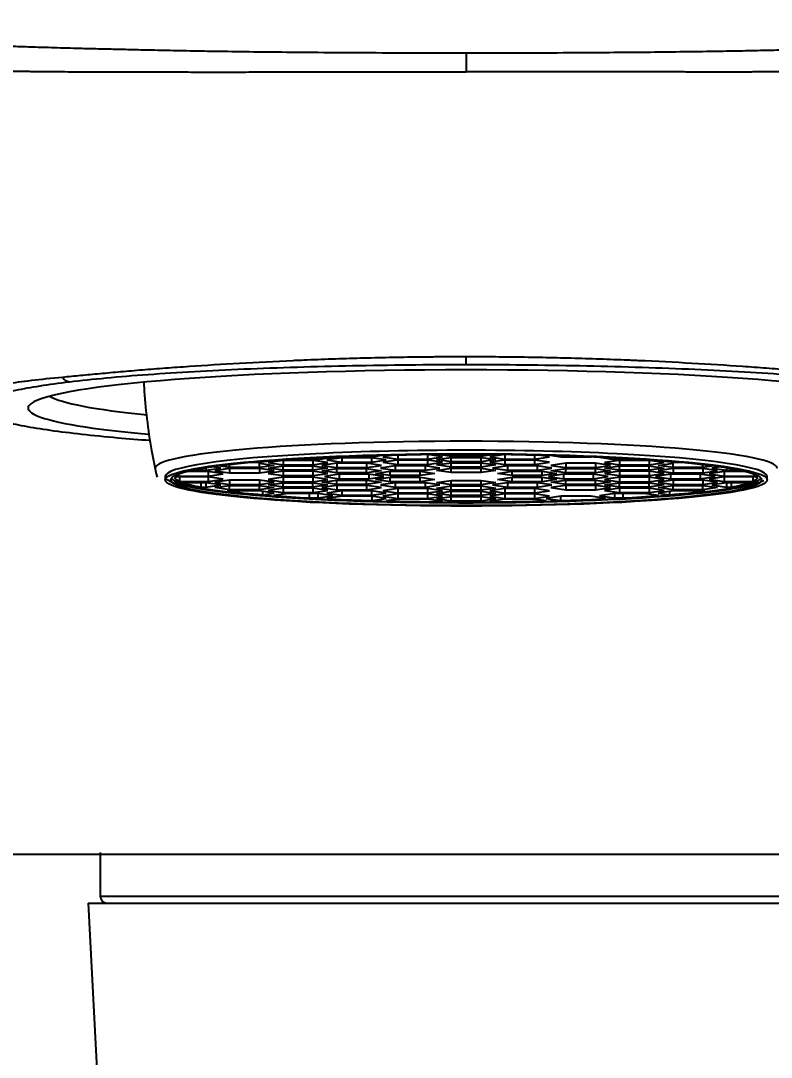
# Model space of a CAD drawing. Extents: x 1777 to 3131, y 3495 to 4487.
# Drawn here: x 2033.84 to 2055.68, y 3717.92 to 3748.1 of the extents above; entities that cross this region are included whole.
import ezdxf

# ---------------------------------------------------------------- set-up
doc = ezdxf.new("R2010")
doc.units = 0
doc.header["$LTSCALE"] = 30
doc.header["$MEASUREMENT"] = 0
doc.header["$PDMODE"] = 3
doc.header["$PDSIZE"] = -10
doc.layers.get('0').update_dxf_attribs({"linetype": 'CONTINUOUS'})
doc.layers.get('DEFPOINTS').update_dxf_attribs({"linetype": 'CONTINUOUS'})
doc.layers.add('\\M+5B3DF\\M+5B4E7\\M+5CFDF', color=3, linetype='CONTINUOUS', lineweight=9)
doc.styles.add('Daelim Dimension', font='NanumGothic.ttf')
doc.dimstyles.new('DEFAULT', dxfattribs={"dimscale": 2, "dimtxt": 2, "dimasz": 2, "dimexe": 0, "dimexo": 2, "dimgap": 1, "dimtad": 1, "dimdec": 1, "dimzin": 9, "dimdsep": 46, "dimtxsty": 'Daelim Dimension', "dimcen": 0.5, "dimclrd": 252, "dimclre": 252, "dimclrt": 3, "dimadec": 1, "dimazin": 0, "dimtfac": 1, "dimtdec": 1, "dimtix": 1, "dimtmove": 0, "dimatfit": 3, "dimfxl": 0, "dimtolj": 1, "dimtzin": 1, "dimlwd": 9, "dimlwe": 9, "dimarcsym": 0})

# ---------------------------------------------------------------- blocks, each defined once
blk = doc.blocks.new('*D35')
at = {"color": 5, "lineweight": 9, "ltscale": 0.5}
for p, q in [((2042.8, 3811.547), (1905.553, 3811.547)), ((1907.553, 3807.547), (1907.553, 3727.838)), ((2029.155, 3723.838), (1905.553, 3723.838))]:
    blk.add_line(p, q, dxfattribs=at)
at = {"color": 5, "ltscale": 0.5}
for points in [[(1906.886, 3807.547), (1908.219, 3807.547), (1907.553, 3811.547)], [(1906.886, 3727.838), (1908.219, 3727.838), (1907.553, 3723.838)]]:
    blk.add_solid(points, dxfattribs=at)
at = {"layer": 'DEFPOINTS', "color": 0, "ltscale": 0.5}
for p in [(2046.8, 3811.547), (1907.553, 3723.838), (2033.155, 3723.838)]:
    blk.add_point(p, dxfattribs=at)
at = {"color": 7, "ltscale": 0.5, "insert": (1900.109, 3767.693), "char_height": 10, "attachment_point": 5, "rotation": 90, "style": 'Daelim Dimension'}
blk.add_mtext('\\A1;89', dxfattribs=at)

msp = doc.modelspace()

# ---------------------------------------------------------------- linework, layer by layer
at = {"layer": '\\M+5B3DF\\M+5B4E7\\M+5CFDF', "color": 0, "lineweight": -3}
for p, q in [((2042.484, 3735.325), (2042.917, 3735.391)), ((2042.484, 3735.379), (2042.484, 3735.325)), ((2043.177, 3735.377), (2042.744, 3735.312)), ((2042.917, 3735.391), (2042.87, 3735.398)), ((2043.14, 3735.409), (2043.177, 3735.404)), ((2043.177, 3735.411), (2043.177, 3735.404)), ((2043.177, 3735.404), (2044.043, 3735.404)), ((2043.177, 3735.378), (2043.177, 3735.247)), ((2044.043, 3735.377), (2043.177, 3735.377)), ((2044.043, 3735.404), (2044.346, 3735.449)), ((2044.043, 3735.441), (2044.043, 3735.404)), ((2044.043, 3735.378), (2044.043, 3735.247)), ((2044.476, 3735.312), (2044.043, 3735.377)), ((2044.756, 3735.459), (2044.375, 3735.401)), ((2044.375, 3735.401), (2044.808, 3735.336)), ((2044.808, 3735.46), (2044.808, 3735.336)), ((2045.674, 3735.467), (2045.164, 3735.467)), ((2046.107, 3735.401), (2045.674, 3735.467)), ((2045.674, 3735.467), (2045.674, 3735.336)), ((2045.674, 3735.336), (2046.107, 3735.401)), ((2045.934, 3735.323), (2046.367, 3735.388)), ((2046.367, 3735.415), (2045.954, 3735.477)), ((2046.367, 3735.415), (2046.367, 3735.48)), ((2047.233, 3735.415), (2046.367, 3735.415)), ((2046.367, 3735.388), (2047.233, 3735.388)), ((2046.367, 3735.258), (2046.367, 3735.388)), ((2047.233, 3735.415), (2047.233, 3735.48)), ((2047.646, 3735.477), (2047.233, 3735.415)), ((2047.233, 3735.388), (2047.666, 3735.323)), ((2047.233, 3735.258), (2047.233, 3735.388)), ((2047.926, 3735.467), (2047.493, 3735.401)), ((2047.493, 3735.401), (2047.926, 3735.336)), ((2048.436, 3735.467), (2047.926, 3735.467)), ((2047.926, 3735.467), (2047.926, 3735.336)), ((2048.792, 3735.46), (2048.792, 3735.336)), ((2048.792, 3735.336), (2049.225, 3735.401)), ((2049.225, 3735.401), (2048.843, 3735.459)), ((2049.254, 3735.449), (2049.557, 3735.404)), ((2049.557, 3735.441), (2049.557, 3735.404)), ((2049.557, 3735.404), (2050.423, 3735.404)), ((2050.423, 3735.411), (2050.423, 3735.404)), ((2050.423, 3735.404), (2050.46, 3735.409)), ((2050.73, 3735.398), (2050.683, 3735.391)), ((2050.683, 3735.391), (2051.116, 3735.325)), ((2051.116, 3735.379), (2051.116, 3735.325)), ((2039.222, 3735.085), (2039.222, 3735.011)), ((2039.222, 3735.011), (2039.655, 3735.077)), ((2039.655, 3735.077), (2039.408, 3735.114)), ((2039.915, 3735.064), (2039.482, 3734.998)), ((2039.915, 3735.09), (2039.588, 3735.139)), ((2039.915, 3735.09), (2039.915, 3735.18)), ((2040.781, 3735.09), (2039.915, 3735.09)), ((2040.781, 3735.064), (2039.915, 3735.064)), ((2039.915, 3735.064), (2039.915, 3734.933)), ((2040.56, 3735.247), (2040.781, 3735.247)), ((2040.781, 3735.247), (2041.064, 3735.289)), ((2040.781, 3735.266), (2040.781, 3735.247)), ((2040.781, 3735.221), (2041.214, 3735.155)), ((2040.781, 3735.09), (2040.781, 3735.221)), ((2041.214, 3735.155), (2040.781, 3735.09)), ((2041.214, 3734.998), (2040.781, 3735.064)), ((2040.781, 3735.064), (2040.781, 3734.933)), ((2041.474, 3735.299), (2041.041, 3735.234)), ((2041.041, 3735.234), (2041.474, 3735.168)), ((2041.041, 3735.077), (2041.474, 3735.142)), ((2041.474, 3735.011), (2041.041, 3735.077)), ((2042.34, 3735.299), (2041.474, 3735.299)), ((2041.474, 3735.299), (2041.474, 3735.168)), ((2041.474, 3735.168), (2042.34, 3735.168)), ((2041.474, 3735.142), (2042.34, 3735.142)), ((2041.474, 3735.011), (2041.474, 3735.142)), ((2041.6, 3735.328), (2041.618, 3735.325)), ((2041.618, 3735.329), (2041.618, 3735.325)), ((2041.618, 3735.325), (2042.484, 3735.325)), ((2042.773, 3735.234), (2042.34, 3735.299)), ((2042.34, 3735.299), (2042.34, 3735.168)), ((2042.34, 3735.168), (2042.773, 3735.234)), ((2042.34, 3735.142), (2042.773, 3735.077)), ((2042.34, 3735.011), (2042.34, 3735.142)), ((2042.773, 3735.077), (2042.34, 3735.011)), ((2043.033, 3735.221), (2042.6, 3735.155)), ((2042.6, 3735.155), (2043.033, 3735.09)), ((2042.6, 3734.998), (2043.033, 3735.064)), ((2042.744, 3735.312), (2043.177, 3735.247)), ((2043.033, 3735.221), (2043.033, 3735.09)), ((2043.899, 3735.221), (2043.033, 3735.221)), ((2043.033, 3735.09), (2043.899, 3735.09)), ((2043.033, 3735.064), (2043.899, 3735.064)), ((2043.033, 3734.933), (2043.033, 3735.064)), ((2043.177, 3735.247), (2044.043, 3735.247)), ((2043.899, 3735.221), (2043.899, 3735.09)), ((2044.332, 3735.155), (2043.899, 3735.221)), ((2043.899, 3735.09), (2044.332, 3735.155)), ((2043.899, 3735.064), (2044.332, 3734.998)), ((2043.899, 3734.933), (2043.899, 3735.064)), ((2044.043, 3735.247), (2044.476, 3735.312)), ((2044.736, 3735.142), (2044.303, 3735.077)), ((2044.303, 3735.077), (2044.736, 3735.011)), ((2044.808, 3735.31), (2044.375, 3735.245)), ((2044.375, 3735.245), (2044.808, 3735.179)), ((2044.736, 3735.142), (2044.736, 3735.011)), ((2045.602, 3735.142), (2044.736, 3735.142)), ((2044.808, 3735.336), (2045.674, 3735.336)), ((2045.674, 3735.31), (2044.808, 3735.31)), ((2044.808, 3735.31), (2044.808, 3735.179)), ((2044.808, 3735.179), (2045.674, 3735.179)), ((2046.035, 3735.077), (2045.602, 3735.142)), ((2045.602, 3735.142), (2045.602, 3735.011)), ((2045.602, 3735.011), (2046.035, 3735.077)), ((2046.107, 3735.245), (2045.674, 3735.31)), ((2045.674, 3735.31), (2045.674, 3735.179)), ((2045.674, 3735.179), (2046.107, 3735.245)), ((2046.367, 3735.258), (2045.934, 3735.323)), ((2045.934, 3735.166), (2046.367, 3735.231)), ((2046.367, 3735.101), (2045.934, 3735.166)), ((2045.934, 3735.009), (2046.367, 3735.075)), ((2047.233, 3735.258), (2046.367, 3735.258)), ((2046.367, 3735.101), (2046.367, 3735.232)), ((2046.367, 3735.231), (2047.233, 3735.231)), ((2047.233, 3735.101), (2046.367, 3735.101)), ((2046.367, 3735.075), (2047.233, 3735.075)), ((2046.367, 3734.944), (2046.367, 3735.075)), ((2047.666, 3735.323), (2047.233, 3735.258)), ((2047.233, 3735.101), (2047.233, 3735.232)), ((2047.233, 3735.231), (2047.666, 3735.166)), ((2047.666, 3735.166), (2047.233, 3735.101)), ((2047.233, 3735.075), (2047.666, 3735.009)), ((2047.233, 3734.944), (2047.233, 3735.075)), ((2047.926, 3735.31), (2047.493, 3735.245)), ((2047.493, 3735.245), (2047.926, 3735.179)), ((2047.998, 3735.142), (2047.565, 3735.077)), ((2047.565, 3735.077), (2047.998, 3735.011)), ((2047.926, 3735.336), (2048.792, 3735.336)), ((2048.792, 3735.31), (2047.926, 3735.31)), ((2047.926, 3735.31), (2047.926, 3735.179)), ((2047.926, 3735.179), (2048.792, 3735.179)), ((2048.864, 3735.142), (2047.998, 3735.142)), ((2047.998, 3735.142), (2047.998, 3735.011)), ((2049.225, 3735.245), (2048.792, 3735.31)), ((2048.792, 3735.31), (2048.792, 3735.179)), ((2048.792, 3735.179), (2049.225, 3735.245)), ((2049.297, 3735.077), (2048.864, 3735.142)), ((2048.864, 3735.142), (2048.864, 3735.011)), ((2048.864, 3735.011), (2049.297, 3735.077)), ((2049.701, 3735.221), (2049.268, 3735.155)), ((2049.268, 3735.155), (2049.701, 3735.09)), ((2049.268, 3734.998), (2049.701, 3735.064)), ((2050.567, 3735.221), (2049.701, 3735.221)), ((2049.701, 3735.221), (2049.701, 3735.09)), ((2049.701, 3735.09), (2050.567, 3735.09)), ((2049.701, 3735.064), (2050.567, 3735.064)), ((2049.701, 3734.933), (2049.701, 3735.064)), ((2051, 3735.155), (2050.567, 3735.221)), ((2050.567, 3735.221), (2050.567, 3735.09)), ((2050.567, 3735.09), (2051, 3735.155)), ((2050.567, 3735.064), (2051, 3734.998)), ((2050.567, 3734.933), (2050.567, 3735.064)), ((2051.26, 3735.299), (2050.827, 3735.234)), ((2050.827, 3735.234), (2051.26, 3735.168)), ((2050.827, 3735.077), (2051.26, 3735.142)), ((2051.26, 3735.011), (2050.827, 3735.077)), ((2051.116, 3735.325), (2051.982, 3735.325)), ((2051.26, 3735.299), (2051.26, 3735.168)), ((2052.126, 3735.299), (2051.26, 3735.299)), ((2051.26, 3735.168), (2052.126, 3735.168)), ((2051.26, 3735.142), (2052.126, 3735.142)), ((2051.26, 3735.011), (2051.26, 3735.142)), ((2051.982, 3735.329), (2051.982, 3735.325)), ((2051.982, 3735.325), (2052, 3735.328)), ((2052.126, 3735.299), (2052.126, 3735.168)), ((2052.559, 3735.234), (2052.126, 3735.299)), ((2052.126, 3735.168), (2052.559, 3735.234)), ((2052.126, 3735.142), (2052.559, 3735.077)), ((2052.126, 3735.011), (2052.126, 3735.142)), ((2052.559, 3735.077), (2052.126, 3735.011)), ((2052.386, 3735.155), (2052.819, 3735.221)), ((2052.819, 3735.09), (2052.386, 3735.155)), ((2052.819, 3735.064), (2052.386, 3734.998)), ((2052.536, 3735.289), (2052.819, 3735.247)), ((2052.819, 3735.266), (2052.819, 3735.247)), ((2052.819, 3735.247), (2053.04, 3735.247)), ((2052.819, 3735.09), (2052.819, 3735.221)), ((2053.685, 3735.09), (2052.819, 3735.09)), ((2053.685, 3735.064), (2052.819, 3735.064)), ((2052.819, 3735.064), (2052.819, 3734.933)), ((2053.685, 3735.09), (2053.685, 3735.18)), ((2054.012, 3735.139), (2053.685, 3735.09)), ((2054.118, 3734.998), (2053.685, 3735.064)), ((2053.685, 3735.064), (2053.685, 3734.933)), ((2054.192, 3735.114), (2053.945, 3735.077)), ((2053.945, 3735.077), (2054.378, 3735.011)), ((2054.378, 3735.085), (2054.378, 3735.011)), ((2038.04, 3734.831), (2038.04, 3734.731)), ((2038.428, 3734.817), (2038.307, 3734.799)), ((2038.326, 3734.859), (2038.428, 3734.844)), ((2038.428, 3734.903), (2038.428, 3734.844)), ((2038.428, 3734.844), (2039.294, 3734.844)), ((2039.294, 3734.817), (2038.428, 3734.817)), ((2038.462, 3734.687), (2038.462, 3734.818)), ((2039.294, 3734.974), (2038.666, 3734.974)), ((2038.825, 3735.011), (2039.222, 3735.011)), ((2039.727, 3734.909), (2039.294, 3734.974)), ((2039.294, 3734.974), (2039.294, 3734.844)), ((2039.294, 3734.844), (2039.727, 3734.909)), ((2039.294, 3734.818), (2039.294, 3734.687)), ((2039.727, 3734.752), (2039.294, 3734.817)), ((2039.482, 3734.998), (2039.915, 3734.933)), ((2039.915, 3734.933), (2040.781, 3734.933)), ((2040.781, 3734.933), (2041.214, 3734.998)), ((2041.474, 3734.985), (2041.041, 3734.92)), ((2041.041, 3734.92), (2041.474, 3734.855)), ((2041.474, 3734.807), (2041.041, 3734.741)), ((2042.34, 3735.011), (2041.474, 3735.011)), ((2042.34, 3734.985), (2041.474, 3734.985)), ((2041.474, 3734.985), (2041.474, 3734.855)), ((2041.474, 3734.855), (2042.34, 3734.855)), ((2042.34, 3734.807), (2041.474, 3734.807)), ((2041.474, 3734.807), (2041.474, 3734.676)), ((2042.773, 3734.92), (2042.34, 3734.985)), ((2042.34, 3734.985), (2042.34, 3734.855)), ((2042.34, 3734.855), (2042.773, 3734.92)), ((2042.773, 3734.741), (2042.34, 3734.807)), ((2042.34, 3734.807), (2042.34, 3734.676)), ((2043.033, 3734.933), (2042.6, 3734.998)), ((2043.105, 3734.896), (2042.672, 3734.831)), ((2042.672, 3734.831), (2043.105, 3734.765)), ((2043.899, 3734.933), (2043.033, 3734.933)), ((2043.971, 3734.896), (2043.105, 3734.896)), ((2043.105, 3734.896), (2043.105, 3734.765)), ((2043.105, 3734.765), (2043.971, 3734.765)), ((2044.332, 3734.998), (2043.899, 3734.933)), ((2044.404, 3734.831), (2043.971, 3734.896)), ((2043.971, 3734.896), (2043.971, 3734.765)), ((2043.971, 3734.765), (2044.404, 3734.831)), ((2044.158, 3734.92), (2044.591, 3734.985)), ((2044.591, 3734.855), (2044.158, 3734.92)), ((2044.158, 3734.741), (2044.591, 3734.807)), ((2044.591, 3734.985), (2045.458, 3734.985)), ((2044.591, 3734.855), (2044.591, 3734.985)), ((2045.458, 3734.855), (2044.591, 3734.855)), ((2044.591, 3734.807), (2045.458, 3734.807)), ((2044.591, 3734.676), (2044.591, 3734.807)), ((2044.736, 3735.011), (2045.602, 3735.011)), ((2045.458, 3734.985), (2045.891, 3734.92)), ((2045.458, 3734.855), (2045.458, 3734.985)), ((2045.891, 3734.92), (2045.458, 3734.855)), ((2045.458, 3734.807), (2045.891, 3734.741)), ((2045.458, 3734.676), (2045.458, 3734.807)), ((2046.367, 3734.944), (2045.934, 3735.009)), ((2047.233, 3734.944), (2046.367, 3734.944)), ((2047.666, 3735.009), (2047.233, 3734.944)), ((2047.709, 3734.92), (2048.142, 3734.985)), ((2048.142, 3734.855), (2047.709, 3734.92)), ((2047.709, 3734.741), (2048.142, 3734.807)), ((2047.998, 3735.011), (2048.864, 3735.011)), ((2048.142, 3734.855), (2048.142, 3734.985)), ((2048.142, 3734.985), (2049.008, 3734.985)), ((2049.008, 3734.855), (2048.142, 3734.855)), ((2048.142, 3734.676), (2048.142, 3734.807)), ((2048.142, 3734.807), (2049.008, 3734.807)), ((2049.008, 3734.855), (2049.008, 3734.985)), ((2049.008, 3734.985), (2049.441, 3734.92)), ((2049.441, 3734.92), (2049.008, 3734.855)), ((2049.008, 3734.676), (2049.008, 3734.807)), ((2049.008, 3734.807), (2049.441, 3734.741)), ((2049.629, 3734.896), (2049.196, 3734.831)), ((2049.196, 3734.831), (2049.629, 3734.765)), ((2049.701, 3734.933), (2049.268, 3734.998)), ((2050.495, 3734.896), (2049.629, 3734.896)), ((2049.629, 3734.896), (2049.629, 3734.765)), ((2049.629, 3734.765), (2050.495, 3734.765)), ((2050.567, 3734.933), (2049.701, 3734.933)), ((2050.928, 3734.831), (2050.495, 3734.896)), ((2050.495, 3734.896), (2050.495, 3734.765)), ((2050.495, 3734.765), (2050.928, 3734.831)), ((2051, 3734.998), (2050.567, 3734.933)), ((2051.26, 3734.985), (2050.827, 3734.92)), ((2050.827, 3734.92), (2051.26, 3734.855)), ((2051.26, 3734.807), (2050.827, 3734.741)), ((2052.126, 3735.011), (2051.26, 3735.011)), ((2052.126, 3734.985), (2051.26, 3734.985)), ((2051.26, 3734.985), (2051.26, 3734.855)), ((2051.26, 3734.855), (2052.126, 3734.855)), ((2051.26, 3734.807), (2051.26, 3734.676)), ((2052.126, 3734.807), (2051.26, 3734.807)), ((2052.559, 3734.92), (2052.126, 3734.985)), ((2052.126, 3734.985), (2052.126, 3734.855)), ((2052.126, 3734.855), (2052.559, 3734.92)), ((2052.126, 3734.807), (2052.126, 3734.676)), ((2052.559, 3734.741), (2052.126, 3734.807)), ((2052.747, 3734.896), (2052.314, 3734.831)), ((2052.314, 3734.831), (2052.747, 3734.765)), ((2052.386, 3734.998), (2052.819, 3734.933)), ((2053.613, 3734.896), (2052.747, 3734.896)), ((2052.747, 3734.896), (2052.747, 3734.765)), ((2052.747, 3734.765), (2053.613, 3734.765)), ((2052.819, 3734.933), (2053.685, 3734.933)), ((2054.046, 3734.831), (2053.613, 3734.896)), ((2053.613, 3734.896), (2053.613, 3734.765)), ((2053.613, 3734.765), (2054.046, 3734.831)), ((2053.685, 3734.933), (2054.118, 3734.998)), ((2054.305, 3734.974), (2053.872, 3734.909)), ((2053.872, 3734.909), (2054.305, 3734.844)), ((2054.305, 3734.817), (2053.872, 3734.752)), ((2054.934, 3734.974), (2054.305, 3734.974)), ((2054.305, 3734.974), (2054.305, 3734.844)), ((2054.305, 3734.844), (2055.171, 3734.844)), ((2054.305, 3734.818), (2054.305, 3734.687)), ((2055.171, 3734.817), (2054.305, 3734.817)), ((2054.378, 3735.011), (2054.775, 3735.011)), ((2055.138, 3734.818), (2055.138, 3734.687)), ((2055.171, 3734.903), (2055.171, 3734.844)), ((2055.171, 3734.844), (2055.273, 3734.859)), ((2055.292, 3734.799), (2055.171, 3734.817)), ((2055.559, 3734.731), (2055.559, 3734.831)), ((2038.462, 3734.687), (2039.294, 3734.687)), ((2039.222, 3734.65), (2038.557, 3734.65)), ((2039.088, 3734.519), (2039.088, 3734.65)), ((2039.088, 3734.519), (2039.222, 3734.519)), ((2039.655, 3734.584), (2039.222, 3734.65)), ((2039.222, 3734.65), (2039.222, 3734.519)), ((2039.222, 3734.519), (2039.655, 3734.584)), ((2039.294, 3734.687), (2039.727, 3734.752)), ((2039.915, 3734.728), (2039.482, 3734.663)), ((2039.482, 3734.663), (2039.915, 3734.597)), ((2039.482, 3734.506), (2039.915, 3734.571)), ((2039.915, 3734.441), (2039.482, 3734.506)), ((2040.781, 3734.728), (2039.915, 3734.728)), ((2039.915, 3734.728), (2039.915, 3734.597)), ((2039.915, 3734.597), (2040.781, 3734.597)), ((2039.915, 3734.441), (2039.915, 3734.571)), ((2039.915, 3734.571), (2040.781, 3734.571)), ((2041.214, 3734.663), (2040.781, 3734.728)), ((2040.781, 3734.728), (2040.781, 3734.597)), ((2040.781, 3734.597), (2041.214, 3734.663)), ((2040.781, 3734.441), (2040.781, 3734.571)), ((2040.781, 3734.571), (2041.214, 3734.506)), ((2041.214, 3734.506), (2040.781, 3734.441)), ((2041.041, 3734.741), (2041.474, 3734.676)), ((2041.041, 3734.584), (2041.474, 3734.65)), ((2041.474, 3734.519), (2041.041, 3734.584)), ((2041.474, 3734.493), (2041.041, 3734.427)), ((2041.474, 3734.676), (2042.34, 3734.676)), ((2041.474, 3734.65), (2042.34, 3734.65)), ((2041.474, 3734.519), (2041.474, 3734.65)), ((2042.34, 3734.519), (2041.474, 3734.519)), ((2042.34, 3734.493), (2041.474, 3734.493)), ((2041.474, 3734.493), (2041.474, 3734.362)), ((2042.34, 3734.676), (2042.773, 3734.741)), ((2042.34, 3734.65), (2042.773, 3734.584)), ((2042.34, 3734.519), (2042.34, 3734.65)), ((2042.773, 3734.584), (2042.34, 3734.519)), ((2042.773, 3734.427), (2042.34, 3734.493)), ((2042.34, 3734.493), (2042.34, 3734.362)), ((2042.6, 3734.663), (2043.033, 3734.728)), ((2043.033, 3734.597), (2042.6, 3734.663)), ((2043.033, 3734.571), (2042.6, 3734.506)), ((2042.6, 3734.506), (2043.033, 3734.441)), ((2043.033, 3734.597), (2043.033, 3734.728)), ((2043.033, 3734.728), (2043.899, 3734.728)), ((2043.899, 3734.597), (2043.033, 3734.597)), ((2043.899, 3734.571), (2043.033, 3734.571)), ((2043.033, 3734.571), (2043.033, 3734.441)), ((2043.899, 3734.597), (2043.899, 3734.728)), ((2043.899, 3734.728), (2044.332, 3734.663)), ((2044.332, 3734.663), (2043.899, 3734.597)), ((2044.332, 3734.506), (2043.899, 3734.571)), ((2043.899, 3734.571), (2043.899, 3734.441)), ((2043.899, 3734.441), (2044.332, 3734.506)), ((2044.591, 3734.676), (2044.158, 3734.741)), ((2044.736, 3734.65), (2044.303, 3734.584)), ((2044.303, 3734.584), (2044.736, 3734.519)), ((2044.808, 3734.482), (2044.375, 3734.417)), ((2045.458, 3734.676), (2044.591, 3734.676)), ((2045.602, 3734.65), (2044.736, 3734.65)), ((2044.736, 3734.65), (2044.736, 3734.519)), ((2044.736, 3734.519), (2045.602, 3734.519)), ((2045.674, 3734.482), (2044.808, 3734.482)), ((2044.808, 3734.482), (2044.808, 3734.351)), ((2045.891, 3734.741), (2045.458, 3734.676)), ((2046.035, 3734.584), (2045.602, 3734.65)), ((2045.602, 3734.65), (2045.602, 3734.519)), ((2045.602, 3734.519), (2046.035, 3734.584)), ((2046.107, 3734.417), (2045.674, 3734.482)), ((2045.674, 3734.482), (2045.674, 3734.351)), ((2045.934, 3734.652), (2046.367, 3734.717)), ((2046.367, 3734.587), (2045.934, 3734.652)), ((2045.934, 3734.495), (2046.367, 3734.56)), ((2046.367, 3734.43), (2045.934, 3734.495)), ((2046.367, 3734.587), (2046.367, 3734.717)), ((2046.367, 3734.717), (2047.233, 3734.717)), ((2047.233, 3734.587), (2046.367, 3734.587)), ((2046.367, 3734.43), (2046.367, 3734.56)), ((2046.367, 3734.56), (2047.233, 3734.56)), ((2047.233, 3734.587), (2047.233, 3734.717)), ((2047.233, 3734.717), (2047.666, 3734.652)), ((2047.666, 3734.652), (2047.233, 3734.587)), ((2047.233, 3734.43), (2047.233, 3734.56)), ((2047.233, 3734.56), (2047.666, 3734.495)), ((2047.666, 3734.495), (2047.233, 3734.43)), ((2047.926, 3734.482), (2047.493, 3734.417)), ((2047.998, 3734.65), (2047.565, 3734.584)), ((2047.565, 3734.584), (2047.998, 3734.519)), ((2048.142, 3734.676), (2047.709, 3734.741)), ((2048.792, 3734.482), (2047.926, 3734.482)), ((2047.926, 3734.482), (2047.926, 3734.351)), ((2048.864, 3734.65), (2047.998, 3734.65)), ((2047.998, 3734.65), (2047.998, 3734.519)), ((2047.998, 3734.519), (2048.864, 3734.519)), ((2049.008, 3734.676), (2048.142, 3734.676)), ((2049.225, 3734.417), (2048.792, 3734.482)), ((2048.792, 3734.482), (2048.792, 3734.351)), ((2049.297, 3734.584), (2048.864, 3734.65)), ((2048.864, 3734.65), (2048.864, 3734.519)), ((2048.864, 3734.519), (2049.297, 3734.584)), ((2049.441, 3734.741), (2049.008, 3734.676)), ((2049.268, 3734.663), (2049.701, 3734.728)), ((2049.701, 3734.597), (2049.268, 3734.663)), ((2049.701, 3734.571), (2049.268, 3734.506)), ((2049.268, 3734.506), (2049.701, 3734.441)), ((2049.701, 3734.597), (2049.701, 3734.728)), ((2049.701, 3734.728), (2050.567, 3734.728)), ((2050.567, 3734.597), (2049.701, 3734.597)), ((2050.567, 3734.571), (2049.701, 3734.571)), ((2049.701, 3734.571), (2049.701, 3734.441)), ((2050.567, 3734.597), (2050.567, 3734.728)), ((2050.567, 3734.728), (2051, 3734.663)), ((2051, 3734.663), (2050.567, 3734.597)), ((2051, 3734.506), (2050.567, 3734.571)), ((2050.567, 3734.571), (2050.567, 3734.441)), ((2050.567, 3734.441), (2051, 3734.506)), ((2050.827, 3734.741), (2051.26, 3734.676)), ((2050.827, 3734.584), (2051.26, 3734.65)), ((2051.26, 3734.519), (2050.827, 3734.584)), ((2051.26, 3734.493), (2050.827, 3734.427)), ((2051.26, 3734.676), (2052.126, 3734.676)), ((2051.26, 3734.519), (2051.26, 3734.65)), ((2051.26, 3734.65), (2052.126, 3734.65)), ((2052.126, 3734.519), (2051.26, 3734.519)), ((2052.126, 3734.493), (2051.26, 3734.493)), ((2051.26, 3734.493), (2051.26, 3734.362)), ((2052.126, 3734.676), (2052.559, 3734.741)), ((2052.126, 3734.519), (2052.126, 3734.65)), ((2052.126, 3734.65), (2052.559, 3734.584)), ((2052.559, 3734.584), (2052.126, 3734.519)), ((2052.559, 3734.427), (2052.126, 3734.493)), ((2052.126, 3734.493), (2052.126, 3734.362)), ((2052.819, 3734.728), (2052.386, 3734.663)), ((2052.386, 3734.663), (2052.819, 3734.597)), ((2052.386, 3734.506), (2052.819, 3734.571)), ((2052.819, 3734.441), (2052.386, 3734.506)), ((2053.685, 3734.728), (2052.819, 3734.728)), ((2052.819, 3734.728), (2052.819, 3734.597)), ((2052.819, 3734.597), (2053.685, 3734.597)), ((2052.819, 3734.441), (2052.819, 3734.571)), ((2052.819, 3734.571), (2053.685, 3734.571)), ((2054.118, 3734.663), (2053.685, 3734.728)), ((2053.685, 3734.728), (2053.685, 3734.597)), ((2053.685, 3734.597), (2054.118, 3734.663)), ((2053.685, 3734.441), (2053.685, 3734.571)), ((2053.685, 3734.571), (2054.118, 3734.506)), ((2054.118, 3734.506), (2053.685, 3734.441)), ((2053.872, 3734.752), (2054.305, 3734.687)), ((2054.378, 3734.65), (2053.945, 3734.584)), ((2053.945, 3734.584), (2054.378, 3734.519)), ((2054.305, 3734.687), (2055.138, 3734.687)), ((2054.378, 3734.65), (2054.378, 3734.519)), ((2055.043, 3734.65), (2054.378, 3734.65)), ((2054.378, 3734.519), (2054.511, 3734.519)), ((2054.511, 3734.65), (2054.511, 3734.519)), ((2039.915, 3734.414), (2039.848, 3734.404)), ((2040.781, 3734.441), (2039.915, 3734.441)), ((2040.781, 3734.414), (2039.915, 3734.414)), ((2041.214, 3734.349), (2040.781, 3734.414)), ((2040.881, 3734.299), (2040.881, 3734.399)), ((2040.881, 3734.299), (2041.214, 3734.349)), ((2041.041, 3734.427), (2041.474, 3734.362)), ((2041.618, 3734.336), (2041.202, 3734.273)), ((2041.474, 3734.362), (2042.34, 3734.362)), ((2042.484, 3734.336), (2041.618, 3734.336)), ((2042.243, 3734.205), (2042.243, 3734.336)), ((2042.243, 3734.205), (2042.484, 3734.205)), ((2042.34, 3734.362), (2042.773, 3734.427)), ((2042.917, 3734.271), (2042.484, 3734.336)), ((2042.484, 3734.336), (2042.484, 3734.205)), ((2042.484, 3734.205), (2042.917, 3734.271)), ((2043.177, 3734.414), (2042.744, 3734.349)), ((2042.744, 3734.349), (2043.177, 3734.284)), ((2043.177, 3734.258), (2042.744, 3734.192)), ((2042.744, 3734.192), (2042.865, 3734.174)), ((2042.865, 3734.21), (2042.865, 3734.174)), ((2043.033, 3734.441), (2043.899, 3734.441)), ((2044.043, 3734.414), (2043.177, 3734.414)), ((2043.177, 3734.414), (2043.177, 3734.284)), ((2043.177, 3734.284), (2044.043, 3734.284)), ((2044.043, 3734.258), (2043.177, 3734.258)), ((2044.476, 3734.349), (2044.043, 3734.414)), ((2044.043, 3734.414), (2044.043, 3734.284)), ((2044.043, 3734.284), (2044.476, 3734.349)), ((2044.476, 3734.192), (2044.043, 3734.258)), ((2044.06, 3734.129), (2044.06, 3734.255)), ((2044.06, 3734.129), (2044.476, 3734.192)), ((2044.375, 3734.417), (2044.808, 3734.351)), ((2044.808, 3734.325), (2044.375, 3734.26)), ((2044.375, 3734.26), (2044.808, 3734.194)), ((2044.808, 3734.168), (2044.475, 3734.118)), ((2044.808, 3734.351), (2045.674, 3734.351)), ((2045.674, 3734.325), (2044.808, 3734.325)), ((2044.808, 3734.325), (2044.808, 3734.194)), ((2044.808, 3734.194), (2045.674, 3734.194)), ((2045.674, 3734.168), (2044.808, 3734.168)), ((2045.674, 3734.351), (2046.107, 3734.417)), ((2046.107, 3734.26), (2045.674, 3734.325)), ((2045.674, 3734.325), (2045.674, 3734.194)), ((2045.674, 3734.194), (2046.107, 3734.26)), ((2046.107, 3734.103), (2045.674, 3734.168)), ((2045.934, 3734.338), (2046.367, 3734.403)), ((2046.367, 3734.273), (2045.934, 3734.338)), ((2045.934, 3734.181), (2046.367, 3734.247)), ((2046.367, 3734.116), (2045.934, 3734.181)), ((2047.233, 3734.43), (2046.367, 3734.43)), ((2046.367, 3734.273), (2046.367, 3734.404)), ((2046.367, 3734.403), (2047.233, 3734.403)), ((2047.233, 3734.273), (2046.367, 3734.273)), ((2046.367, 3734.247), (2047.233, 3734.247)), ((2046.367, 3734.116), (2046.367, 3734.247)), ((2047.233, 3734.273), (2047.233, 3734.404)), ((2047.233, 3734.403), (2047.666, 3734.338)), ((2047.666, 3734.338), (2047.233, 3734.273)), ((2047.233, 3734.247), (2047.666, 3734.181)), ((2047.233, 3734.116), (2047.233, 3734.247)), ((2047.666, 3734.181), (2047.233, 3734.116)), ((2047.493, 3734.417), (2047.926, 3734.351)), ((2047.926, 3734.325), (2047.493, 3734.26)), ((2047.493, 3734.26), (2047.926, 3734.194)), ((2047.926, 3734.168), (2047.493, 3734.103)), ((2047.926, 3734.351), (2048.792, 3734.351)), ((2047.926, 3734.325), (2047.926, 3734.194)), ((2048.792, 3734.325), (2047.926, 3734.325)), ((2047.926, 3734.194), (2048.792, 3734.194)), ((2048.792, 3734.168), (2047.926, 3734.168)), ((2048.792, 3734.351), (2049.225, 3734.417)), ((2048.792, 3734.325), (2048.792, 3734.194)), ((2049.225, 3734.26), (2048.792, 3734.325)), ((2048.792, 3734.194), (2049.225, 3734.26)), ((2049.124, 3734.118), (2048.792, 3734.168)), ((2049.557, 3734.258), (2049.124, 3734.192)), ((2049.124, 3734.192), (2049.54, 3734.129)), ((2049.54, 3734.255), (2049.54, 3734.129)), ((2050.423, 3734.258), (2049.557, 3734.258)), ((2049.701, 3734.441), (2050.567, 3734.441)), ((2050.856, 3734.192), (2050.423, 3734.258)), ((2051.116, 3734.336), (2050.683, 3734.271)), ((2050.683, 3734.271), (2051.116, 3734.205)), ((2050.735, 3734.174), (2050.735, 3734.21)), ((2050.735, 3734.174), (2050.856, 3734.192)), ((2050.827, 3734.427), (2051.26, 3734.362)), ((2051.982, 3734.336), (2051.116, 3734.336)), ((2051.116, 3734.336), (2051.116, 3734.205)), ((2051.116, 3734.205), (2051.357, 3734.205)), ((2051.26, 3734.362), (2052.126, 3734.362)), ((2051.357, 3734.336), (2051.357, 3734.205)), ((2052.398, 3734.273), (2051.982, 3734.336)), ((2052.126, 3734.362), (2052.559, 3734.427)), ((2052.819, 3734.414), (2052.386, 3734.349)), ((2052.386, 3734.349), (2052.718, 3734.299)), ((2052.718, 3734.399), (2052.718, 3734.299)), ((2053.685, 3734.441), (2052.819, 3734.441)), ((2053.685, 3734.414), (2052.819, 3734.414)), ((2053.752, 3734.404), (2053.685, 3734.414)), ((2046.04, 3734.093), (2046.04, 3734.113)), ((2046.04, 3734.093), (2046.107, 3734.103)), ((2047.233, 3734.116), (2046.367, 3734.116)), ((2047.493, 3734.103), (2047.56, 3734.093)), ((2047.56, 3734.113), (2047.56, 3734.093)), ((2036.15, 3723.885), (2036.15, 3722.608)), ((2035.8, 3722.408), (2057.8, 3722.408)), ((2035.8, 3722.408), (2037.347, 3692.882)), ((2036.15, 3722.608), (2057.45, 3722.608)), ((2036.35, 3722.408), (2057.25, 3722.408))]:
    msp.add_line(p, q, dxfattribs=at)
msp.add_arc((2036.35, 3722.608), 0.2, 180, 270, dxfattribs=at)
for centre, major_axis, ratio, start_param, end_param in [((2046.8, 3738.381), (0, -0.3), 0.00004, 0.087266, 1.378093), ((2046.8, 3736.823), (-12.75, 0), 0.087156, 4.712389, 6.168124), ((2046.8, 3736.823), (-12.75, 0), 0.087156, 3.256457, 4.712389), ((2046.8, 3736.823), (-12.75, 0), 0.087156, 6.168125, 6.283185), ((2046.8, 3737.321), (12.25, 0), 0.087156, 3.286106, 3.852673), ((2046.8, 3736.823), (-12.75, 0), 0.087156, 0, 0.204105), ((2046.8, 3736.823), (-12.75, 0), 0.087156, 0.204105, 0.758106), ((2046.8, 3735.067), (-9.053, 0), 0.087156, 3.141691, 6.283185), ((2046.8, 3734.831), (-8.759, 0), 0.087156, 3.141592, 6.283185), ((2046.8, 3735.067), (-9.053, 0), 0.087156, 0, 0.018751), ((2046.8, 3734.831), (-8.759, 0), 0.087156, 0, 2.992662), ((2046.8, 3734.831), (8.6, 0), 0.087156, 3.208156, 6.216624), ((2046.8, 3734.831), (-8.5, 0), 0.087156, 0.04228, 0.195358), ((2046.8, 3734.831), (-8.5, 0), 0.087156, 2.946235, 3.099312), ((2046.8, 3734.831), (-8.5, 0), 0.087156, 0.24661, 0.434094), ((2046.8, 3734.831), (-8.5, 0), 0.087156, 2.707499, 2.894983), ((2046.8, 3734.831), (-8.5, 0), 0.087156, 0.613104, 0.800588), ((2046.8, 3734.831), (-8.5, 0), 0.087156, 0.85184, 1.004917), ((2046.8, 3734.831), (-8.5, 0), 0.087156, 1.089478, 1.242555), ((2046.8, 3734.831), (-8.5, 0), 0.087156, 1.899037, 2.052115), ((2046.8, 3734.831), (-8.5, 0), 0.087156, 2.136675, 2.289753), ((2046.8, 3734.831), (-8.5, 0), 0.087156, 2.341005, 2.528489), ((2046.8, 3734.831), (-8.5, 0), 0.087156, 1.293807, 1.481291), ((2046.8, 3734.831), (-8.5, 0), 0.087156, 1.660302, 1.847785)]:
    msp.add_ellipse(centre, major_axis=major_axis, ratio=ratio, start_param=start_param, end_param=end_param, dxfattribs=at)
for major_axis in [(8.759, 0), (8.6, 0)]:
    msp.add_ellipse((2046.8, 3734.731), major_axis=major_axis, ratio=0.087156, dxfattribs=at)
for points, knots in [([(2046.8, 3747.155), (2046.283, 3747.155), (2045.289, 3747.157), (2043.853, 3747.162), (2042.53, 3747.17), (2041.328, 3747.181), (2040.257, 3747.194), (2039.314, 3747.208), (2038.488, 3747.224), (2037.76, 3747.239), (2037.117, 3747.253), (2036.547, 3747.266), (2036.04, 3747.278), (2035.588, 3747.289), (2035.184, 3747.3), (2034.822, 3747.311), (2034.496, 3747.321), (2034.202, 3747.33), (2033.937, 3747.339), (2033.697, 3747.346), (2033.479, 3747.352), (2033.28, 3747.358), (2033.154, 3747.362), (2033.094, 3747.364)], [0, 0, 0, 0, 0.113074, 0.217467, 0.314193, 0.402397, 0.4805, 0.548814, 0.608705, 0.661461, 0.708084, 0.749428, 0.786207, 0.819027, 0.848389, 0.874733, 0.898422, 0.919783, 0.939062, 0.956492, 0.972306, 0.986733, 1, 1, 1, 1]), ([(2060.506, 3747.364), (2060.45, 3747.363), (2060.333, 3747.359), (2060.148, 3747.353), (2059.947, 3747.347), (2059.726, 3747.34), (2059.485, 3747.333), (2059.22, 3747.325), (2058.93, 3747.315), (2058.612, 3747.306), (2058.263, 3747.296), (2057.879, 3747.286), (2057.456, 3747.275), (2056.988, 3747.264), (2056.47, 3747.253), (2055.896, 3747.24), (2055.259, 3747.227), (2054.55, 3747.213), (2053.757, 3747.2), (2052.871, 3747.188), (2051.882, 3747.177), (2050.786, 3747.169), (2049.575, 3747.161), (2048.233, 3747.156), (2047.294, 3747.155), (2046.8, 3747.155)], [0, 0, 0, 0, 0.012339, 0.025752, 0.040394, 0.056419, 0.073981, 0.093237, 0.114343, 0.137469, 0.162868, 0.190817, 0.221615, 0.255624, 0.293229, 0.334919, 0.381233, 0.43276, 0.490203, 0.554687, 0.626834, 0.706508, 0.794492, 0.891936, 1, 1, 1, 1]), ([(2033.069, 3746.638), (2033.083, 3746.638), (2033.114, 3746.638), (2033.166, 3746.637), (2033.231, 3746.636), (2033.306, 3746.635), (2033.394, 3746.635), (2033.492, 3746.634), (2033.603, 3746.633), (2033.724, 3746.631), (2033.858, 3746.63), (2034.003, 3746.628), (2034.255, 3746.626), (2034.597, 3746.622), (2035.012, 3746.618), (2035.386, 3746.616), (2035.761, 3746.614), (2036.15, 3746.612), (2036.567, 3746.611), (2036.981, 3746.61), (2037.395, 3746.61), (2037.806, 3746.609), (2038.216, 3746.608), (2038.701, 3746.608), (2039.262, 3746.607), (2039.905, 3746.607), (2040.556, 3746.608), (2041.215, 3746.609), (2041.884, 3746.61), (2042.56, 3746.612), (2043.246, 3746.613), (2043.94, 3746.614), (2044.643, 3746.615), (2045.354, 3746.615), (2046.074, 3746.615), (2046.557, 3746.615), (2046.8, 3746.615)], [0, 0, 0, 0, 0.002989, 0.006825, 0.011506, 0.017027, 0.023385, 0.03058, 0.03861, 0.047479, 0.05719, 0.067748, 0.079159, 0.112328, 0.142555, 0.169805, 0.194061, 0.224534, 0.254874, 0.285087, 0.315182, 0.345165, 0.37504, 0.404806, 0.450952, 0.497735, 0.545147, 0.593183, 0.64184, 0.691119, 0.741021, 0.791553, 0.842717, 0.894514, 0.946943, 1, 1, 1, 1]), ([(2060.53, 3746.638), (2060.504, 3746.638), (2060.452, 3746.637), (2060.373, 3746.636), (2060.294, 3746.635), (2060.215, 3746.634), (2060.136, 3746.633), (2060.058, 3746.632), (2059.979, 3746.631), (2059.9, 3746.631), (2059.821, 3746.63), (2059.742, 3746.629), (2059.663, 3746.628), (2059.583, 3746.627), (2059.504, 3746.627), (2059.425, 3746.626), (2059.346, 3746.625), (2059.266, 3746.625), (2059.187, 3746.624), (2059.107, 3746.623), (2059.028, 3746.623), (2058.948, 3746.622), (2058.868, 3746.621), (2058.789, 3746.621), (2058.709, 3746.62), (2058.629, 3746.62), (2058.549, 3746.619), (2058.469, 3746.619), (2058.389, 3746.618), (2058.309, 3746.618), (2058.229, 3746.617), (2058.148, 3746.617), (2058.068, 3746.616), (2057.988, 3746.616), (2057.907, 3746.615), (2057.827, 3746.615), (2057.746, 3746.614), (2057.666, 3746.614), (2057.585, 3746.614), (2057.504, 3746.613), (2057.423, 3746.613), (2057.342, 3746.613), (2057.262, 3746.612), (2057.181, 3746.612), (2057.1, 3746.612), (2057.019, 3746.611), (2056.937, 3746.611), (2056.856, 3746.611), (2056.775, 3746.611), (2056.694, 3746.61), (2056.613, 3746.61), (2056.531, 3746.61), (2056.45, 3746.61), (2056.369, 3746.61), (2056.287, 3746.609), (2056.206, 3746.609), (2056.124, 3746.609), (2056.043, 3746.609), (2055.961, 3746.609), (2055.879, 3746.609), (2055.798, 3746.608), (2055.716, 3746.608), (2055.634, 3746.608), (2055.552, 3746.608), (2055.47, 3746.608), (2055.388, 3746.608), (2055.306, 3746.608), (2055.224, 3746.608), (2055.142, 3746.608), (2055.06, 3746.607), (2054.978, 3746.607), (2054.896, 3746.607), (2054.813, 3746.607), (2054.731, 3746.607), (2054.649, 3746.607), (2054.566, 3746.607), (2054.484, 3746.607), (2054.401, 3746.607), (2054.319, 3746.607), (2054.236, 3746.607), (2054.153, 3746.607), (2054.071, 3746.607), (2053.988, 3746.607), (2053.905, 3746.607), (2053.822, 3746.607), (2053.739, 3746.607), (2053.657, 3746.607), (2053.574, 3746.607), (2053.49, 3746.607), (2053.407, 3746.607), (2053.324, 3746.607), (2053.241, 3746.607), (2053.158, 3746.608), (2053.075, 3746.608), (2052.991, 3746.608), (2052.908, 3746.608), (2052.825, 3746.608), (2052.741, 3746.608), (2052.658, 3746.608), (2052.574, 3746.608), (2052.49, 3746.608), (2052.407, 3746.608), (2052.323, 3746.608), (2052.239, 3746.608), (2052.156, 3746.608), (2052.072, 3746.609), (2051.988, 3746.609), (2051.904, 3746.609), (2051.82, 3746.609), (2051.736, 3746.609), (2051.652, 3746.609), (2051.568, 3746.609), (2051.484, 3746.609), (2051.4, 3746.609), (2051.316, 3746.609), (2051.232, 3746.61), (2051.147, 3746.61), (2051.063, 3746.61), (2050.979, 3746.61), (2050.894, 3746.61), (2050.81, 3746.61), (2050.725, 3746.61), (2050.641, 3746.61), (2050.556, 3746.61), (2050.472, 3746.611), (2050.387, 3746.611), (2050.303, 3746.611), (2050.218, 3746.611), (2050.133, 3746.611), (2050.049, 3746.611), (2049.964, 3746.611), (2049.879, 3746.611), (2049.794, 3746.611), (2049.709, 3746.612), (2049.624, 3746.612), (2049.539, 3746.612), (2049.454, 3746.612), (2049.369, 3746.612), (2049.284, 3746.612), (2049.199, 3746.612), (2049.114, 3746.612), (2049.029, 3746.612), (2048.943, 3746.613), (2048.858, 3746.613), (2048.773, 3746.613), (2048.687, 3746.613), (2048.602, 3746.613), (2048.516, 3746.613), (2048.431, 3746.613), (2048.345, 3746.613), (2048.26, 3746.613), (2048.174, 3746.614), (2048.089, 3746.614), (2048.003, 3746.614), (2047.917, 3746.614), (2047.832, 3746.614), (2047.746, 3746.614), (2047.66, 3746.614), (2047.574, 3746.614), (2047.488, 3746.614), (2047.402, 3746.614), (2047.316, 3746.615), (2047.23, 3746.615), (2047.144, 3746.615), (2047.058, 3746.615), (2046.972, 3746.615), (2046.886, 3746.615), (2046.829, 3746.615), (2046.8, 3746.615)], [0, 0, 0, 0, 0.005737, 0.011476, 0.017217, 0.022961, 0.028707, 0.034455, 0.040207, 0.045961, 0.051718, 0.057479, 0.063243, 0.069011, 0.074783, 0.080558, 0.086338, 0.092122, 0.097911, 0.103704, 0.109501, 0.115303, 0.121109, 0.12692, 0.132736, 0.138556, 0.14438, 0.15021, 0.156044, 0.161883, 0.167726, 0.173575, 0.179427, 0.185284, 0.191146, 0.197012, 0.202881, 0.208755, 0.214633, 0.220514, 0.2264, 0.232289, 0.238181, 0.244077, 0.249976, 0.255879, 0.261785, 0.267694, 0.273607, 0.279523, 0.285442, 0.291364, 0.29729, 0.303219, 0.309151, 0.315087, 0.321025, 0.326967, 0.332911, 0.33886, 0.344811, 0.350765, 0.356723, 0.362685, 0.368649, 0.374617, 0.380589, 0.386564, 0.392542, 0.398524, 0.404509, 0.410498, 0.41649, 0.422486, 0.428485, 0.434487, 0.440493, 0.446503, 0.452516, 0.458532, 0.464551, 0.470574, 0.476601, 0.482631, 0.488664, 0.4947, 0.50074, 0.506784, 0.51283, 0.51888, 0.524934, 0.53099, 0.537051, 0.543114, 0.549181, 0.555251, 0.561324, 0.567401, 0.573481, 0.579564, 0.585651, 0.59174, 0.597833, 0.603929, 0.610028, 0.61613, 0.622235, 0.628343, 0.634455, 0.640569, 0.646686, 0.652807, 0.65893, 0.665056, 0.671185, 0.677317, 0.683451, 0.689589, 0.69573, 0.701873, 0.708019, 0.714168, 0.720319, 0.726474, 0.732631, 0.738791, 0.744954, 0.751119, 0.757287, 0.763458, 0.769632, 0.775809, 0.781988, 0.788171, 0.794355, 0.800543, 0.806734, 0.812927, 0.819123, 0.825322, 0.831523, 0.837727, 0.843934, 0.850144, 0.856356, 0.862572, 0.86879, 0.87501, 0.881234, 0.88746, 0.893689, 0.899921, 0.906155, 0.912392, 0.918632, 0.924875, 0.93112, 0.937368, 0.943619, 0.949873, 0.956129, 0.962388, 0.96865, 0.974914, 0.981182, 0.987452, 0.993724, 1, 1, 1, 1]), ([(2035.054, 3737.727), (2035.223, 3737.743), (2035.399, 3737.76), (2035.762, 3737.795), (2035.95, 3737.812), (2036.338, 3737.848), (2036.538, 3737.866), (2036.95, 3737.902), (2037.162, 3737.92), (2037.489, 3737.947), (2037.599, 3737.955), (2037.823, 3737.973), (2037.935, 3737.981), (2038.276, 3738.007), (2038.508, 3738.024), (2039.215, 3738.072), (2039.702, 3738.103), (2040.71, 3738.161), (2041.23, 3738.187), (2041.834, 3738.214), (2041.902, 3738.217), (2042.037, 3738.223), (2042.24, 3738.231), (2042.444, 3738.239), (2042.719, 3738.25), (2042.856, 3738.254), (2043.132, 3738.264), (2043.27, 3738.268), (2043.686, 3738.281), (2044.243, 3738.295), (2044.806, 3738.306), (2045.231, 3738.313), (2045.373, 3738.314), (2045.657, 3738.318), (2045.8, 3738.319), (2046.228, 3738.322), (2046.514, 3738.323), (2046.8, 3738.323)], [0, 0, 0, 0, 0.0625, 0.0625, 0.125, 0.125, 0.1875, 0.1875, 0.25, 0.25, 0.28125, 0.28125, 0.3125, 0.3125, 0.375, 0.375, 0.5, 0.5, 0.625, 0.625, 0.640625, 0.640625, 0.65625, 0.6875, 0.6875, 0.71875, 0.71875, 0.75, 0.75, 0.8125, 0.875, 0.875, 0.90625, 0.90625, 0.9375, 0.9375, 1, 1, 1, 1]), ([(2046.8, 3738.082), (2045.674, 3738.082), (2044.57, 3738.071), (2042.945, 3738.038), (2042.407, 3738.025), (2041.348, 3737.992), (2040.834, 3737.973), (2039.839, 3737.93), (2039.357, 3737.906), (2038.425, 3737.853), (2037.974, 3737.824), (2036.681, 3737.73), (2035.917, 3737.659), (2035.257, 3737.579)], [0, 0, 0, 0, 0.25, 0.25, 0.375, 0.375, 0.5, 0.5, 0.625, 0.625, 0.75, 0.75, 1, 1, 1, 1]), ([(2046.8, 3738.323), (2047.086, 3738.323), (2047.371, 3738.322), (2047.938, 3738.318), (2048.503, 3738.312), (2049.341, 3738.296), (2049.895, 3738.281), (2050.446, 3738.265), (2050.72, 3738.255), (2051.129, 3738.24), (2051.333, 3738.232), (2051.536, 3738.224), (2051.671, 3738.218), (2051.739, 3738.215), (2052.345, 3738.189), (2052.866, 3738.162), (2053.876, 3738.105), (2054.365, 3738.074), (2055.074, 3738.025), (2055.306, 3738.008), (2055.648, 3737.983), (2055.761, 3737.974), (2055.985, 3737.957), (2056.096, 3737.948), (2056.315, 3737.93), (2056.423, 3737.921), (2056.636, 3737.903), (2056.742, 3737.894), (2057.053, 3737.867), (2057.254, 3737.849), (2057.644, 3737.813), (2057.834, 3737.795), (2058.108, 3737.769), (2058.198, 3737.76), (2058.374, 3737.743), (2058.461, 3737.735), (2058.546, 3737.727)], [0, 0, 0, 0, 0.0625, 0.0625, 0.125, 0.1875, 0.25, 0.25, 0.3125, 0.3125, 0.34375, 0.359375, 0.359375, 0.375, 0.375, 0.5, 0.5, 0.625, 0.625, 0.6875, 0.6875, 0.71875, 0.71875, 0.75, 0.75, 0.78125, 0.78125, 0.8125, 0.8125, 0.875, 0.875, 0.9375, 0.9375, 0.96875, 0.96875, 1, 1, 1, 1]), ([(2058.343, 3737.579), (2057.683, 3737.659), (2056.922, 3737.73), (2055.643, 3737.823), (2055.191, 3737.852), (2054.251, 3737.906), (2053.766, 3737.93), (2052.766, 3737.973), (2052.251, 3737.992), (2051.192, 3738.025), (2050.654, 3738.038), (2049.029, 3738.071), (2047.925, 3738.082), (2046.8, 3738.082)], [0, 0, 0, 0, 0.25, 0.25, 0.375, 0.375, 0.5, 0.5, 0.625, 0.625, 0.75, 0.75, 1, 1, 1, 1]), ([(2032.49, 3737.301), (2032.587, 3737.345), (2032.713, 3737.386), (2033.025, 3737.463), (2033.211, 3737.499), (2033.641, 3737.568), (2033.886, 3737.601), (2034.429, 3737.664), (2034.728, 3737.694), (2035.054, 3737.727)], [0, 0, 0, 0, 0.25, 0.25, 0.5, 0.5, 0.75, 0.75, 1, 1, 1, 1]), ([(2035.257, 3737.579), (2034.62, 3737.502), (2034.101, 3737.421), (2033.275, 3737.248), (2032.969, 3737.156), (2032.778, 3737.063)], [0, 0, 0, 0, 0.5, 0.5, 1, 1, 1, 1]), ([(2035.257, 3737.579), (2035.237, 3737.581), (2035.217, 3737.585), (2035.178, 3737.599), (2035.16, 3737.61), (2035.124, 3737.635), (2035.108, 3737.651), (2035.078, 3737.686), (2035.065, 3737.705), (2035.054, 3737.727)], [0, 0, 0, 0, 0.25, 0.25, 0.5, 0.5, 0.75, 0.75, 1, 1, 1, 1]), ([(2037.418, 3737.56), (2037.42, 3737.518), (2037.456, 3736.857), (2037.565, 3735.935), (2037.742, 3735.071), (2037.802, 3734.815)], [0, 0, 0, 0, 0.04492, 0.716049, 1, 1, 1, 1]), ([(2032.641, 3736.699), (2032.759, 3736.606), (2032.992, 3736.516), (2033.506, 3736.386), (2033.705, 3736.344), (2034.159, 3736.26), (2034.416, 3736.219), (2034.978, 3736.14), (2035.285, 3736.102), (2035.945, 3736.028), (2036.296, 3735.993), (2036.964, 3735.934), (2037.275, 3735.909), (2037.599, 3735.884)], [0, 0, 0, 0, 0.293853, 0.293853, 0.440779, 0.440779, 0.587706, 0.587706, 0.734632, 0.734632, 0.881559, 0.881559, 1, 1, 1, 1]), ([(2033.155, 3723.838), (2033.333, 3723.838), (2033.573, 3723.838), (2034.172, 3723.838), (2034.531, 3723.838), (2035.374, 3723.838), (2035.847, 3723.838), (2036.888, 3723.838), (2037.457, 3723.838), (2038.696, 3723.838), (2039.35, 3723.838), (2040.717, 3723.838), (2041.432, 3723.838), (2042.927, 3723.838), (2043.687, 3723.838), (2045.227, 3723.838), (2046.008, 3723.838), (2046.8, 3723.838)], [0, 0, 0, 0, 0.125, 0.125, 0.25, 0.25, 0.375, 0.375, 0.5, 0.5, 0.625, 0.625, 0.75, 0.75, 0.875, 0.875, 1, 1, 1, 1]), ([(2046.8, 3723.838), (2047.592, 3723.838), (2048.373, 3723.838), (2049.912, 3723.838), (2050.671, 3723.838), (2052.166, 3723.838), (2052.882, 3723.838), (2054.249, 3723.838), (2054.902, 3723.838), (2056.141, 3723.838), (2056.711, 3723.838), (2057.752, 3723.838), (2058.224, 3723.838), (2059.067, 3723.838), (2059.428, 3723.838), (2060.027, 3723.838), (2060.267, 3723.838), (2060.445, 3723.838)], [0, 0, 0, 0, 0.125, 0.125, 0.25, 0.25, 0.375, 0.375, 0.5, 0.5, 0.625, 0.625, 0.75, 0.75, 0.875, 0.875, 1, 1, 1, 1])]:
    msp.add_open_spline(points, degree=3, knots=knots, dxfattribs=at)
msp.add_rational_spline([(2046.8, 3747.155), (2046.8, 3746.956), (2046.8, 3746.766), (2046.8, 3746.615)], [1.08568910594, 1.0117379782, 0.985652643034, 1.00743310043], degree=3, dxfattribs=at)

# ---------------------------------------------------------------- dimensions: what is measured, and where the dimension line sits
at = {"color": 5, "ltscale": 0.5}
dim = msp.add_linear_dim(base=(1907.553, 3723.838), p1=(2046.8, 3811.547), p2=(2033.155, 3723.838), angle=90, text='89', dimstyle='DEFAULT', override={"dimtxt": 5, "dimexe": 1, "dimdec": 0, "dimclrd": 5, "dimclre": 5, "dimclrt": 7}, dxfattribs=at)
dim.commit()
dim.dimension.update_dxf_attribs({"geometry": '*D35', "text_midpoint": (1900.109, 3767.693)})

doc.saveas('drawing.dxf')
